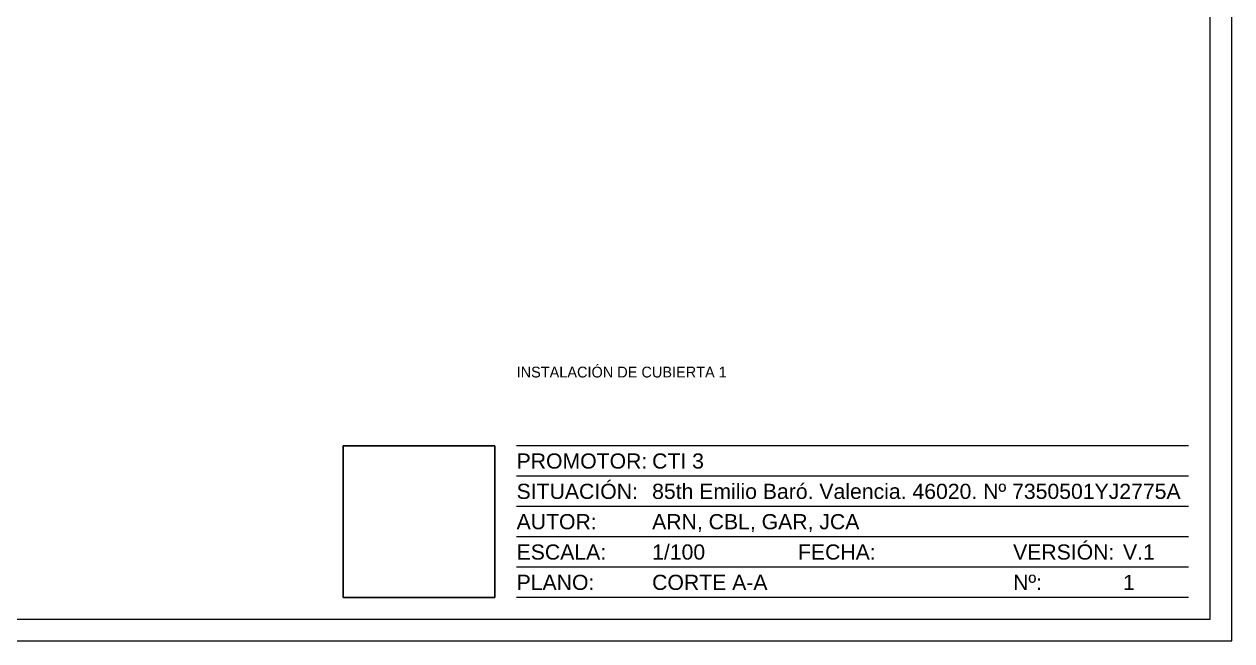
# Model space of a CAD drawing. Header units: metres. Extents: x -2 to 3328848, y -2 to 2725060.
# Drawn here: x 1663888.6 to 1664167.2, y 1363362.5 to 1363504.8 of the extents above; entities that cross this region are included whole.
import ezdxf
from ezdxf.enums import TextEntityAlignment as Align

# ---------------------------------------------------------------- set-up
doc = ezdxf.new("R2018")
doc.units = ezdxf.units.M
doc.layers.get('0').update_dxf_attribs({"color": 253, "lineweight": 0})
doc.layers.add('CAJETIN', color=7, linetype='Continuous', lineweight=0, true_color=0x000000)
doc.styles.get("Standard").update_dxf_attribs({"font": 'arial.ttf'})
picture_1 = doc.add_image_def('image1.png', size_in_pixel=(477, 477))

# ---------------------------------------------------------------- blocks, each defined once
blk = doc.blocks.new('*U96')
for p, q in [((-10, 45), (-165, 45)), ((-10, 38), (-165, 38)), ((-10, 31), (-165, 31)), ((-10, 24), (-165, 24)), ((-10, 17), (-165, 17)), ((-10, 10), (-165, 10))]:
    blk.add_line(p, q)
for points in [[(-594, 0), (0, 0), (0, 420), (-594, 420)], [(-589, 5), (-5, 5), (-5, 415), (-589, 415)], [(-170, 45), (-205, 45), (-205, 10), (-170, 10)]]:
    blk.add_lwpolyline(points, close=True)
for s, p in [('PROMOTOR:', (-165, 41.5)), ('SITUACIÓN:', (-165, 34.5)), ('AUTOR:', (-165, 27.5)), ('ESCALA:', (-165, 20.5)), ('FECHA:', (-100.09, 20.5)), ('VERSIÓN:', (-50.46, 20.5)), ('PLANO:', (-165, 13.5)), ('Nº:', (-50.46, 13.5))]:
    blk.add_text(s, height=3.5).set_placement(p, align=Align.MIDDLE_LEFT)
at = {"lineweight": 30, "flags": 104}
blk.add_attdef('NOMBRE_PROYECTO', text='', height=5, dxfattribs=at).set_placement((-165, 63.27), align=Align.TOP_LEFT)
for tag, p in [('PROMOTOR', (-133.74, 41.5)), ('SITUACION', (-133.74, 34.5)), ('AUTOR', (-133.74, 27.5)), ('1/X', (-133.74, 20.5)), ('XX/XX/XXXX', (-80.02, 20.5)), ('V.X', (-25.12, 20.5)), ('NOMBRE_PLANO', (-133.74, 13.5)), ('X', (-25.12, 13.48))]:
    blk.add_attdef(tag, text='', height=3.5).set_placement(p, align=Align.MIDDLE_LEFT)

msp = doc.modelspace()

# ---------------------------------------------------------------- linework, layer by layer
at = {"layer": 'CAJETIN', "linetype": 'Continuous'}
for points in [[(1664167.183, 1363782.529), (1663573.183, 1363782.529), (1663573.183, 1363362.529), (1664167.183, 1363362.529)], [(1664162.183, 1363777.529), (1663578.183, 1363777.529), (1663578.183, 1363367.529), (1664162.183, 1363367.529)]]:
    msp.add_lwpolyline(points, close=True, dxfattribs=at)

# ---------------------------------------------------------------- block references
at = {"layer": 'CAJETIN'}
ref = msp.add_blockref('*U96', (1664167.183, 1363362.529), dxfattribs=at)
lines = msp.add_mtext('INSTALACIÓN DE CUBIERTA 1', dxfattribs={"layer": '0', "insert": (1664002.183, 1363425.804), "char_height": 2.5, "attachment_point": 1})
ref.add_attrib('NOMBRE_PROYECTO', '', (1664002.183, 1363425.804), dxfattribs={"flags": 104}).embed_mtext(lines)
ref.add_attrib('PROMOTOR', 'CTI 3', dxfattribs={"layer": '0', "height": 3.5}).set_placement((1664033.443, 1363404.029), align=Align.MIDDLE_LEFT)
ref.add_attrib('SITUACION', '85th Emilio Baró. Valencia. 46020. Nº 7350501YJ2775A', dxfattribs={"layer": '0', "height": 3.5}).set_placement((1664033.443, 1363397.029), align=Align.MIDDLE_LEFT)
ref.add_attrib('AUTOR', 'ARN, CBL, GAR, JCA', dxfattribs={"layer": '0', "height": 3.5}).set_placement((1664033.443, 1363390.029), align=Align.MIDDLE_LEFT)
ref.add_attrib('1/X', '1/100', dxfattribs={"layer": '0', "height": 3.5}).set_placement((1664033.443, 1363383.029), align=Align.MIDDLE_LEFT)
ref.add_attrib('NOMBRE_PLANO', 'CORTE A-A', dxfattribs={"layer": '0', "height": 3.5}).set_placement((1664033.443, 1363376.029), align=Align.MIDDLE_LEFT)
ref.add_attrib('V.X', 'V.1', dxfattribs={"layer": '0', "height": 3.5}).set_placement((1664142.065, 1363383.029), align=Align.MIDDLE_LEFT)
ref.add_attrib('X', '1', dxfattribs={"layer": '0', "height": 3.5}).set_placement((1664142.065, 1363376.006), align=Align.MIDDLE_LEFT)

# ---------------------------------------------------------------- pictures from other files: only their frames are drawn
image = msp.add_image(picture_1, insert=(1663962.183, 1363372.529), size_in_units=(35, 35))
image.dxf.flags = 7

doc.saveas('drawing.dxf')
